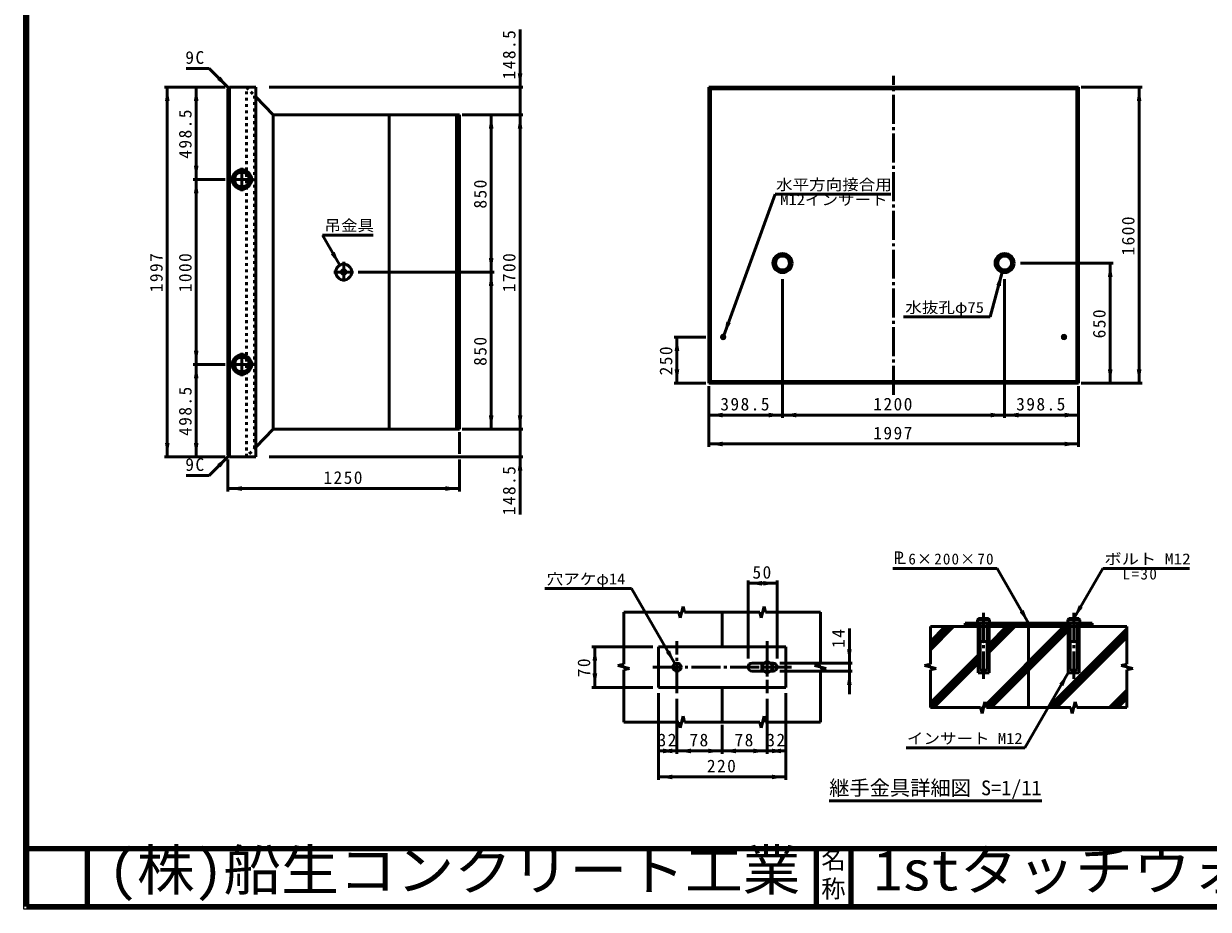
# Model space of a CAD drawing. Units: millimetres, scale not verified, with parts at other scales. Extents: x 100 to 4105, y 100 to 2870.
# Drawn here: x 100 to 2148, y 100 to 1632 of the extents above; entities that cross this region are included whole.
import ezdxf
from ezdxf.enums import TextEntityAlignment as Align

# ---------------------------------------------------------------- set-up
doc = ezdxf.new("R2010")
doc.units = ezdxf.units.MM
doc.header["$LTSCALE"] = 5
for name, pattern in [('USER1', [8, 4, -4]), ('USER2', [13.4, 10, -1.2, 1, -1.2]), ('USER3', [2.2, 1, -1.2])]:
    doc.linetypes.add(name, pattern=pattern)
doc.layers.add('V-nasSTD', color=7, linetype='Continuous', lineweight=50)
doc.styles.add('ＭＳ ゴシック', font='')
doc.styles.get('ＭＳ ゴシック').set_extended_font_data('MS Gothic')

msp = doc.modelspace()

# ---------------------------------------------------------------- hatches: boundary and pattern name
at = {"layer": 'V-nasSTD'}
for points in [[(437.691, 1537.397), (440.519, 1540.225), (454.661, 1520.426), (434.862, 1534.568)], [(958.221, 1545.866), (962.221, 1545.866), (958.221, 1521.866), (954.221, 1545.866)], [(348.221, 1497.866), (344.221, 1497.866), (348.221, 1521.866), (352.221, 1497.866)], [(398.221, 1497.866), (394.221, 1497.866), (398.221, 1521.866), (402.221, 1497.866)], [(2028.461, 1497.866), (2024.461, 1497.866), (2028.461, 1521.866), (2032.461, 1497.866)], [(908.221, 1450.346), (904.221, 1450.346), (908.221, 1474.346), (912.221, 1450.346)], [(958.221, 1450.346), (954.221, 1450.346), (958.221, 1474.346), (962.221, 1450.346)], [(398.221, 1386.346), (402.221, 1386.346), (398.221, 1362.346), (394.221, 1386.346)], [(398.221, 1338.346), (394.221, 1338.346), (398.221, 1362.346), (402.221, 1338.346)], [(634.341, 1235.047), (637.805, 1237.047), (646.341, 1214.263), (630.877, 1233.047)], [(908.221, 1226.346), (912.221, 1226.346), (908.221, 1202.346), (904.221, 1226.346)], [(1978.461, 1193.866), (1974.461, 1193.866), (1978.461, 1217.866), (1982.461, 1193.866)], [(908.221, 1178.346), (904.221, 1178.346), (908.221, 1202.346), (912.221, 1178.346)], [(1785.464, 1178.765), (1781.6, 1179.801), (1791.676, 1201.948), (1789.328, 1177.73)], [(1318.629, 1115.275), (1322.388, 1113.907), (1310.421, 1092.723), (1314.871, 1116.643)], [(1229.421, 1065.866), (1233.421, 1065.866), (1229.421, 1089.866), (1225.421, 1065.866)], [(398.221, 1066.346), (402.221, 1066.346), (398.221, 1042.346), (394.221, 1066.346)], [(398.221, 1018.346), (394.221, 1018.346), (398.221, 1042.346), (402.221, 1018.346)], [(1229.421, 1033.866), (1225.421, 1033.866), (1229.421, 1009.866), (1233.421, 1033.866)], [(1978.461, 1033.866), (1982.461, 1033.866), (1978.461, 1009.866), (1974.461, 1033.866)], [(2028.461, 1033.866), (2032.461, 1033.866), (2028.461, 1009.866), (2024.461, 1033.866)], [(908.221, 954.346), (912.221, 954.346), (908.221, 930.346), (904.221, 954.346)], [(958.221, 954.346), (962.221, 954.346), (958.221, 930.346), (954.221, 954.346)], [(1308.421, 954.866), (1308.421, 950.866), (1284.421, 954.866), (1308.421, 958.866)], [(1387.941, 954.866), (1387.941, 958.866), (1411.941, 954.866), (1387.941, 950.866)], [(1435.941, 954.866), (1435.941, 950.866), (1411.941, 954.866), (1435.941, 958.866)], [(1771.941, 954.866), (1771.941, 958.866), (1795.941, 954.866), (1771.941, 950.866)], [(1819.941, 954.866), (1819.941, 950.866), (1795.941, 954.866), (1819.941, 958.866)], [(1899.461, 954.866), (1899.461, 958.866), (1923.461, 954.866), (1899.461, 950.866)], [(348.221, 906.826), (352.221, 906.826), (348.221, 882.826), (344.221, 906.826)], [(398.221, 906.826), (402.221, 906.826), (398.221, 882.826), (394.221, 906.826)], [(1308.421, 904.866), (1308.421, 900.866), (1284.421, 904.866), (1308.421, 908.866)], [(1899.461, 904.866), (1899.461, 908.866), (1923.461, 904.866), (1899.461, 900.866)], [(437.691, 867.295), (440.519, 864.467), (454.661, 884.266), (434.862, 870.124)], [(958.221, 858.826), (954.221, 858.826), (958.221, 882.826), (962.221, 858.826)], [(477.221, 827.826), (477.221, 823.826), (453.221, 827.826), (477.221, 831.826)], [(829.221, 827.826), (829.221, 831.826), (853.221, 827.826), (829.221, 823.826)], [(1376.492, 663.944), (1376.492, 659.944), (1352.492, 663.944), (1376.492, 667.944)], [(1378.492, 663.944), (1378.492, 667.944), (1402.492, 663.944), (1378.492, 659.944)], [(1825.492, 615.729), (1828.956, 617.729), (1837.492, 594.944), (1822.028, 613.729)], [(1927.492, 623.729), (1930.956, 621.729), (1915.492, 602.944), (1924.028, 625.729)], [(1087.492, 529.944), (1083.492, 529.944), (1087.492, 553.944), (1091.492, 529.944)], [(1213.992, 545.791), (1217.456, 547.791), (1225.992, 525.007), (1210.528, 543.791)], [(1527.492, 549.944), (1531.492, 549.944), (1527.492, 525.944), (1523.492, 549.944)], [(1087.492, 507.944), (1091.492, 507.944), (1087.492, 483.944), (1083.492, 507.944)], [(1527.492, 487.944), (1523.492, 487.944), (1527.492, 511.944), (1531.492, 487.944)], [(1893.992, 488.16), (1897.456, 486.16), (1905.992, 508.944), (1890.528, 490.16)], [(1221.492, 373.944), (1221.492, 369.944), (1197.492, 373.944), (1221.492, 377.944)], [(1205.492, 373.944), (1205.492, 377.944), (1229.492, 373.944), (1205.492, 369.944)], [(1253.492, 373.944), (1253.492, 369.944), (1229.492, 373.944), (1253.492, 377.944)], [(1283.492, 373.944), (1283.492, 377.944), (1307.492, 373.944), (1283.492, 369.944)], [(1331.492, 373.944), (1331.492, 369.944), (1307.492, 373.944), (1331.492, 377.944)], [(1361.492, 373.944), (1361.492, 377.944), (1385.492, 373.944), (1361.492, 369.944)], [(1409.492, 373.944), (1409.492, 369.944), (1385.492, 373.944), (1409.492, 377.944)], [(1393.492, 373.944), (1393.492, 377.944), (1417.492, 373.944), (1393.492, 369.944)], [(1221.492, 328.944), (1221.492, 324.944), (1197.492, 328.944), (1221.492, 332.944)], [(1393.492, 328.944), (1393.492, 332.944), (1417.492, 328.944), (1393.492, 324.944)]]:
    msp.add_hatch(color=256, dxfattribs=at).paths.add_polyline_path(points)

# ---------------------------------------------------------------- linework, layer by layer
at = {"layer": 'V-nasSTD', "lineweight": 100}
for p, q in [((105, 2865), (105, 105)), ((105, 205), (4100, 205)), ((210, 205), (210, 105)), ((1470, 205), (1470, 105)), ((1530, 205), (1530, 105)), ((105, 105), (4100, 105))]:
    msp.add_line(p, q, dxfattribs=at)
at = {"layer": 'V-nasSTD'}
for p, q in [((958.221, 1521.866), (958.221, 1621.866)), ((420.72, 1554.367), (380.72, 1554.367)), ((454.661, 1520.426), (420.72, 1554.367)), ((448.221, 1521.866), (343.221, 1521.866)), ((348.221, 1521.866), (348.221, 882.826)), ((398.221, 1362.346), (398.221, 1521.866)), ((456.101, 1521.866), (453.221, 1518.986)), ((453.221, 1518.986), (453.221, 885.706)), ((501.221, 1521.866), (456.101, 1521.866)), ((456.101, 882.826), (456.101, 1521.866)), ((501.221, 882.826), (501.221, 1521.866)), ((524.221, 1521.866), (963.221, 1521.866)), ((958.221, 1474.346), (958.221, 1521.866)), ((1284.421, 1521.866), (1284.421, 1009.866)), ((1923.461, 1521.866), (1284.421, 1521.866)), ((1284.421, 1521.866), (1287.301, 1518.986)), ((1287.301, 1518.986), (1287.301, 1012.746)), ((1920.581, 1518.986), (1287.301, 1518.986)), ((1920.581, 1518.986), (1923.461, 1521.866)), ((1920.581, 1012.746), (1920.581, 1518.986)), ((1923.461, 1009.866), (1923.461, 1521.866)), ((2033.461, 1521.866), (1928.461, 1521.866)), ((2028.461, 1521.866), (2028.461, 1009.866)), ((501.221, 1505.309), (531.143, 1474.346)), ((531.143, 930.346), (531.143, 1474.346)), ((853.221, 1474.346), (531.143, 1474.346)), ((731.621, 930.346), (731.621, 1474.346)), ((848.421, 930.346), (848.421, 1474.346)), ((853.221, 930.346), (853.221, 1474.346)), ((858.221, 1474.346), (963.221, 1474.346)), ((908.221, 1202.346), (908.221, 1474.346)), ((958.221, 930.346), (958.221, 1474.346)), ((448.221, 1362.346), (393.221, 1362.346)), ((398.221, 1042.346), (398.221, 1362.346)), ((1399.346, 1337.043), (1310.421, 1092.723)), ((1399.346, 1337.043), (1599.346, 1337.043)), ((616.341, 1266.224), (704.341, 1266.224)), ((646.341, 1214.263), (616.341, 1266.224)), ((1823.461, 1217.866), (1983.461, 1217.866)), ((1978.461, 1217.866), (1978.461, 1009.866)), ((678.221, 1202.346), (913.221, 1202.346)), ((908.221, 930.346), (908.221, 1202.346)), ((1411.941, 1189.866), (1411.941, 949.866)), ((1770.97, 1124.673), (1791.676, 1201.948)), ((1795.941, 1189.866), (1795.941, 949.866)), ((1620.97, 1124.673), (1770.97, 1124.673)), ((1224.421, 1089.866), (1279.421, 1089.866)), ((1229.421, 1089.866), (1229.421, 1009.866)), ((448.221, 1042.346), (393.221, 1042.346)), ((398.221, 882.826), (398.221, 1042.346)), ((1224.421, 1009.866), (1279.421, 1009.866)), ((1287.301, 1012.746), (1284.421, 1009.866)), ((1284.421, 1009.866), (1923.461, 1009.866)), ((1284.421, 1004.866), (1284.421, 899.866)), ((1287.301, 1012.746), (1920.581, 1012.746)), ((1920.581, 1012.746), (1923.461, 1009.866)), ((1923.461, 1004.866), (1923.461, 899.866)), ((2033.461, 1009.866), (1928.461, 1009.866)), ((1284.421, 954.866), (1411.941, 954.866)), ((1411.941, 954.866), (1795.941, 954.866)), ((1795.941, 954.866), (1923.461, 954.866)), ((531.143, 930.346), (501.221, 899.383)), ((853.221, 930.346), (531.143, 930.346)), ((853.221, 887.826), (853.221, 925.346)), ((858.221, 930.346), (963.221, 930.346)), ((958.221, 930.346), (958.221, 882.826)), ((1284.421, 904.866), (1923.461, 904.866)), ((448.221, 882.826), (343.221, 882.826)), ((454.661, 884.266), (420.72, 850.325)), ((453.221, 885.706), (456.101, 882.826)), ((456.101, 882.826), (478.821, 882.826)), ((456.101, 882.826), (501.221, 882.826)), ((524.221, 882.826), (963.221, 882.826)), ((958.221, 882.826), (958.221, 782.826)), ((453.221, 822.826), (453.221, 877.826)), ((853.221, 822.826), (853.221, 877.826)), ((420.72, 850.325), (380.72, 850.325)), ((853.221, 827.826), (453.221, 827.826)), ((1602.873, 689.547), (1782.873, 689.547)), ((1782.873, 689.547), (1837.492, 594.944)), ((1965.492, 689.547), (1915.492, 602.944)), ((1965.492, 689.547), (2115.492, 689.547)), ((1352.492, 668.944), (1352.492, 533.944)), ((1352.492, 663.944), (1402.492, 663.944)), ((1402.492, 668.944), (1402.492, 533.944)), ((1000.992, 654.91), (1150.992, 654.91)), ((1225.992, 525.007), (1150.992, 654.91)), ((1239.992, 623.944), (1234.992, 603.944)), ((1239.992, 623.944), (1242.492, 613.944)), ((1379.992, 623.944), (1374.992, 603.944)), ((1379.992, 623.944), (1382.492, 613.944)), ((1137.492, 613.944), (1232.492, 613.944)), ((1137.492, 523.944), (1137.492, 613.944)), ((1232.492, 613.944), (1234.992, 603.944)), ((1242.492, 613.944), (1372.492, 613.944)), ((1307.492, 613.944), (1307.492, 553.944)), ((1372.492, 613.944), (1374.992, 603.944)), ((1382.492, 613.944), (1477.492, 613.944)), ((1477.492, 613.944), (1477.492, 523.944)), ((1947.492, 594.944), (1727.492, 594.944)), ((1727.492, 594.944), (1727.492, 588.944)), ((1728.551, 588.944), (1734.551, 594.944)), ((1735.622, 588.944), (1741.622, 594.944)), ((1742.693, 588.944), (1748.693, 594.944)), ((1750.992, 602.944), (1748.992, 600.944)), ((1748.992, 600.944), (1748.992, 594.944)), ((1769.992, 600.944), (1748.992, 600.944)), ((1748.992, 594.944), (1769.992, 594.944)), ((1767.992, 602.944), (1750.992, 602.944)), ((1753.492, 564.944), (1753.492, 594.944)), ((1769.907, 594.944), (1765.492, 590.53)), ((1765.492, 594.944), (1765.492, 564.944)), ((1767.992, 602.944), (1769.992, 600.944)), ((1769.992, 594.944), (1769.992, 600.944)), ((1770.978, 588.944), (1776.978, 594.944)), ((1778.049, 588.944), (1784.049, 594.944)), ((1785.12, 588.944), (1791.12, 594.944)), ((1792.191, 588.944), (1798.191, 594.944)), ((1799.262, 588.944), (1805.262, 594.944)), ((1806.333, 588.944), (1812.333, 594.944)), ((1813.404, 588.944), (1819.404, 594.944)), ((1820.475, 588.944), (1826.475, 594.944)), ((1827.546, 588.944), (1833.546, 594.944)), ((1840.617, 594.944), (1837.492, 591.819)), ((1841.688, 588.944), (1847.688, 594.944)), ((1848.759, 588.944), (1854.759, 594.944)), ((1855.83, 588.944), (1861.83, 594.944)), ((1862.902, 588.944), (1868.902, 594.944)), ((1869.973, 588.944), (1875.973, 594.944)), ((1877.044, 588.944), (1883.044, 594.944)), ((1884.115, 588.944), (1890.115, 594.944)), ((1891.186, 588.944), (1897.186, 594.944)), ((1898.257, 588.944), (1904.257, 594.944)), ((1906.992, 602.944), (1904.992, 600.944)), ((1904.992, 600.944), (1904.992, 594.944)), ((1925.992, 600.944), (1904.992, 600.944)), ((1904.992, 594.944), (1925.992, 594.944)), ((1923.992, 602.944), (1906.992, 602.944)), ((1909.492, 564.944), (1909.492, 594.944)), ((1925.47, 594.944), (1921.492, 590.966)), ((1921.492, 594.944), (1921.492, 564.944)), ((1923.992, 602.944), (1925.992, 600.944)), ((1925.992, 594.944), (1925.992, 600.944)), ((1926.541, 588.944), (1932.541, 594.944)), ((1933.612, 588.944), (1939.612, 594.944)), ((1940.683, 588.944), (1946.683, 594.944)), ((1947.492, 594.944), (1947.492, 588.944)), ((1527.492, 525.944), (1527.492, 585.944)), ((1667.492, 588.944), (1667.492, 523.944)), ((2007.492, 588.944), (1667.492, 588.944)), ((1693.196, 588.944), (1667.492, 563.241)), ((1700.267, 588.944), (1667.492, 556.17)), ((1707.338, 588.944), (1667.492, 549.098)), ((1749.764, 588.944), (1753.492, 592.672)), ((1749.992, 508.944), (1749.992, 588.944)), ((1898.257, 588.944), (1763.245, 453.933)), ((1905.328, 588.944), (1765.328, 448.944)), ((1768.992, 508.944), (1768.992, 588.944)), ((1799.262, 588.944), (1768.992, 558.675)), ((1806.333, 588.944), (1768.992, 551.603)), ((1813.404, 588.944), (1768.992, 544.532)), ((1772.399, 448.944), (1905.992, 582.537)), ((1834.617, 588.944), (1837.492, 591.819)), ((1837.492, 588.944), (1837.492, 448.944)), ((1871.394, 448.944), (2007.492, 585.043)), ((1878.465, 448.944), (2007.492, 577.971)), ((1905.328, 588.944), (1909.492, 593.109)), ((1905.992, 508.944), (1905.992, 588.944)), ((1924.992, 508.944), (1924.992, 588.944)), ((2007.492, 523.944), (2007.492, 588.944)), ((1082.492, 553.944), (1187.492, 553.944)), ((1087.492, 483.944), (1087.492, 553.944)), ((1197.492, 553.944), (1197.492, 483.944)), ((1417.492, 553.944), (1197.492, 553.944)), ((1417.492, 483.944), (1417.492, 553.944)), ((1753.492, 514.944), (1753.492, 564.944)), ((1765.492, 514.944), (1765.492, 564.944)), ((1885.536, 448.944), (2007.492, 570.9)), ((1909.492, 514.944), (1909.492, 564.944)), ((1921.492, 514.944), (1921.492, 564.944)), ((1729.262, 518.944), (1749.992, 539.675)), ((1736.333, 518.944), (1749.992, 532.603)), ((1127.492, 521.444), (1137.492, 523.944)), ((1127.492, 521.444), (1147.492, 516.444)), ((1137.492, 513.944), (1147.492, 516.444)), ((1137.492, 423.944), (1137.492, 513.944)), ((1359.492, 525.944), (1379.43, 525.944)), ((1376.399, 524.194), (1385.492, 529.444)), ((1376.399, 513.694), (1376.399, 524.194)), ((1385.492, 508.444), (1376.399, 513.694)), ((1385.492, 529.444), (1394.585, 524.194)), ((1394.585, 513.694), (1385.492, 508.444)), ((1391.554, 525.944), (1395.492, 525.944)), ((1394.585, 524.194), (1394.585, 513.694)), ((1532.492, 525.944), (1407.492, 525.944)), ((1467.492, 521.444), (1477.492, 523.944)), ((1467.492, 521.444), (1487.492, 516.444)), ((1477.492, 513.944), (1487.492, 516.444)), ((1477.492, 513.944), (1477.492, 423.944)), ((1527.492, 511.944), (1527.492, 525.944)), ((1657.492, 521.444), (1667.492, 523.944)), ((1657.492, 521.444), (1677.492, 516.444)), ((1729.262, 518.944), (1667.492, 457.175)), ((1736.333, 518.944), (1667.492, 450.103)), ((1667.492, 513.944), (1677.492, 516.444)), ((1667.761, 514.012), (1667.492, 513.743)), ((1667.492, 513.944), (1667.492, 448.944)), ((1743.404, 518.944), (1673.404, 448.944)), ((1743.404, 518.944), (1749.992, 525.532)), ((1997.492, 521.444), (2007.492, 523.944)), ((1997.492, 521.444), (2017.492, 516.444)), ((2007.492, 513.944), (2017.492, 516.444)), ((2007.492, 513.944), (2007.492, 448.944)), ((2016.404, 516.172), (2016.839, 516.608)), ((1379.43, 511.944), (1359.492, 511.944)), ((1395.492, 511.944), (1391.554, 511.944)), ((1532.492, 511.944), (1407.492, 511.944)), ((1527.492, 471.944), (1527.492, 511.944)), ((1768.992, 508.944), (1749.992, 508.944)), ((1830.992, 379.041), (1905.992, 508.944)), ((1924.992, 508.944), (1905.992, 508.944)), ((1082.492, 483.944), (1187.492, 483.944)), ((1197.492, 483.944), (1417.492, 483.944)), ((1197.492, 473.944), (1197.492, 323.944)), ((1307.492, 483.944), (1307.492, 423.944)), ((1417.492, 473.944), (1417.492, 323.944)), ((1977.46, 448.944), (2007.492, 478.977)), ((1984.531, 448.944), (2007.492, 471.905)), ((1229.492, 463.944), (1229.492, 368.944)), ((1385.492, 463.944), (1385.492, 368.944)), ((1755.245, 445.933), (1759.904, 450.591)), ((1761.992, 458.944), (1756.992, 438.944)), ((1761.992, 458.944), (1764.492, 448.944)), ((1917.992, 458.944), (1912.992, 438.944)), ((1917.992, 458.944), (1920.492, 448.944)), ((1991.602, 448.944), (2007.492, 464.834)), ((1239.992, 433.944), (1234.992, 413.944)), ((1239.992, 433.944), (1242.492, 423.944)), ((1379.992, 433.944), (1374.992, 413.944)), ((1379.992, 433.944), (1382.492, 423.944)), ((1667.492, 448.944), (1754.492, 448.944)), ((1754.492, 448.944), (1756.992, 438.944)), ((1764.492, 448.944), (1910.492, 448.944)), ((1910.492, 448.944), (1912.992, 438.944)), ((1920.492, 448.944), (2007.492, 448.944)), ((1232.492, 423.944), (1137.492, 423.944)), ((1232.492, 423.944), (1234.992, 413.944)), ((1372.492, 423.944), (1242.492, 423.944)), ((1307.492, 418.944), (1307.492, 368.944)), ((1372.492, 423.944), (1374.992, 413.944)), ((1477.492, 423.944), (1382.492, 423.944)), ((1197.492, 373.944), (1229.492, 373.944)), ((1229.492, 373.944), (1307.492, 373.944)), ((1307.492, 373.944), (1385.492, 373.944)), ((1417.492, 373.944), (1385.492, 373.944)), ((1830.992, 379.041), (1625.992, 379.041)), ((1197.492, 328.944), (1417.492, 328.944)), ((1492.493, 287.917), (1859.993, 287.917))]:
    msp.add_line(p, q, dxfattribs=at)
at = {"layer": 'V-nasSTD', "linetype": 'USER2'}
for p, q in [((1603.941, 989.866), (1603.941, 1541.866)), ((477.221, 1382.346), (477.221, 1342.346)), ((457.221, 1362.346), (497.221, 1362.346)), ((653.221, 1219.786), (653.221, 1185.866)), ((636.261, 1202.346), (670.181, 1202.346)), ((1304.581, 1089.866), (1314.181, 1089.866)), ((1309.381, 1085.066), (1309.381, 1094.666)), ((1893.701, 1089.866), (1903.301, 1089.866)), ((1898.501, 1085.066), (1898.501, 1094.666)), ((477.221, 1062.346), (477.221, 1022.346)), ((457.221, 1042.346), (497.221, 1042.346)), ((1759.492, 612.944), (1759.492, 498.944)), ((1915.492, 612.944), (1915.492, 498.944)), ((1229.492, 473.944), (1229.492, 563.944)), ((1385.492, 563.944), (1385.492, 473.944)), ((1187.492, 518.944), (1427.492, 518.944))]:
    msp.add_line(p, q, dxfattribs=at)
at = {"layer": 'V-nasSTD', "linetype": 'USER3'}
for p, q in [((485.221, 1521.866), (501.221, 1505.309)), ((485.221, 882.826), (485.221, 1521.866)), ((499.143, 897.233), (499.143, 1507.46)), ((501.221, 899.383), (485.221, 882.826))]:
    msp.add_line(p, q, dxfattribs=at)
at = {"layer": 'V-nasSTD', "linetype": 'USER1'}
for p, q in [((1379.43, 525.944), (1391.554, 525.944)), ((1391.554, 511.944), (1379.43, 511.944))]:
    msp.add_line(p, q, dxfattribs=at)
at = {"layer": 'V-nasSTD', "lineweight": 13}
msp.add_lwpolyline([(100, 100), (100, 2870), (4105, 2870), (4105, 100)], close=True, dxfattribs=at)
at = {"layer": 'V-nasSTD'}
for centre, radius in [((477.221, 1362.346), 16.8), ((477.221, 1362.346), 14.4), ((477.221, 1362.346), 12.8), ((1411.941, 1217.866), 16.48), ((1411.941, 1217.866), 13.6), ((1411.941, 1217.866), 12), ((1795.941, 1217.866), 16.48), ((1795.941, 1217.866), 13.6), ((1795.941, 1217.866), 12), ((653.221, 1202.346), 13.76), ((653.221, 1202.346), 4), ((1309.381, 1089.866), 3.04), ((1309.381, 1089.866), 1.92), ((1309.381, 1089.866), 1.6), ((1898.501, 1089.866), 3.04), ((1898.501, 1089.866), 1.92), ((1898.501, 1089.866), 1.6), ((477.221, 1042.346), 16.8), ((477.221, 1042.346), 14.4), ((477.221, 1042.346), 12.8), ((1229.492, 518.944), 7), ((1385.492, 518.944), 8.5)]:
    msp.add_circle(centre, radius, dxfattribs=at)
for centre, radius, start, end in [((1759.492, 574.382), 28.562, 68.4314, 111.5686), ((1915.492, 574.382), 28.562, 68.4314, 111.5686), ((1759.492, 572.944), 10, 233.1301, 306.8699), ((1915.492, 572.944), 10, 233.1301, 306.8699), ((1359.492, 518.944), 7, 90, 270), ((1395.492, 518.944), 7, 270, 90), ((1759.492, 522.944), 10, 233.1301, 306.8699), ((1915.492, 522.944), 10, 233.1301, 306.8699)]:
    msp.add_arc(centre, radius, start, end, dxfattribs=at)

# ---------------------------------------------------------------- texts
at = {"layer": 'V-nasSTD', "style": 'ＭＳ ゴシック'}
for s, height, width, p in [('水平方向接合用', 19.06, 1.1, (1500.846, 1363.043)), ('M12インサート', 19.06, 1.1, (1500.846, 1337.043)), ('吊金具', 19.06, 1.1, (662.841, 1292.224)), ('水抜孔φ75', 19.06, 1.1, (1692.22, 1150.673)), ('Ｐ', 21.63, 0.9, (1612.751, 719.047)), ('Ｌ', 21.63, 0.9, (1617.373, 719.047)), ('ボルト M12', 19.06, 1.15, (2042.992, 715.547)), ('穴アケφ14', 19.06, 1.1, (1072.242, 680.91)), ('インサート M12', 19.06, 1.1, (1726.992, 405.041))]:
    msp.add_text(s, height=height, dxfattribs=dict(at, width=width)).set_placement(p, align=Align.TOP_CENTER)
msp.add_text('継手金具詳細図 S=1/11', height=25.66, dxfattribs=at).set_placement((1676.243, 322.917), align=Align.TOP_CENTER)
at = {"layer": 'V-nasSTD', "style": 'ＭＳ ゴシック', "width": 1.05}
for s, p in [('(株)船生コンクリート工業', (246, 202.55)), ('1stタッチウォールＦ型', (1569.25, 202.47))]:
    msp.add_text(s, height=69.65, dxfattribs=at).set_placement(p, align=Align.TOP_LEFT)
at = {"layer": 'V-nasSTD', "style": 'ＭＳ ゴシック'}
for s, p in [('名', (1478.982, 200.999)), ('称', (1478.976, 151.01))]:
    msp.add_text(s, height=30.79, dxfattribs=at).set_placement(p, align=Align.TOP_LEFT)
at = {"layer": 'V-nasSTD', "char_height": 21.99, "attachment_point": 2, "rotation": 90, "style": 'ＭＳ ゴシック'}
for s, insert in [('\\T1.17;148.5', (928.221, 1579.366)), ('\\T1.17;498.5', (368.221, 1442.106)), ('\\T1.17;850', (878.221, 1338.346)), ('\\T1.17;1600', (1998.461, 1265.866)), ('\\T1.17;1997', (318.221, 1202.346)), ('\\T1.17;1000', (368.221, 1202.346)), ('\\T1.17;1700', (928.221, 1202.346)), ('\\T1.17;650', (1948.461, 1113.866)), ('\\T1.17;850', (878.221, 1066.346)), ('\\T1.17;250', (1199.421, 1049.866)), ('\\T1.17;498.5', (368.221, 962.586)), ('\\T1.17;148.5', (928.221, 825.326)), ('\\T1.17;14', (1497.492, 569.694)), ('\\T1.17;70', (1057.492, 518.944))]:
    msp.add_mtext(s, dxfattribs=dict(at, insert=insert))
at = {"layer": 'V-nasSTD', "attachment_point": 2, "style": 'ＭＳ ゴシック'}
for s, insert, char_height in [('\\T1.17;9C', (396.97, 1584.367), 21.99), ('\\T1.17;398.5', (1348.181, 984.866), 21.99), ('\\T1.17;1200', (1603.941, 984.866), 21.99), ('\\T1.17;398.5', (1859.701, 984.866), 21.99), ('\\T1.17;1997', (1603.941, 934.866), 21.99), ('\\T1.17;9C', (396.97, 880.325), 21.99), ('\\T1.17;1250', (653.221, 857.826), 21.99), ('\\T1.15;6×200×70', (1704.123, 715.547), 19.06), ('\\T1.17;50', (1377.492, 693.944), 21.99), ('\\T1.19;L=30', (2030.711, 689.547), 19.06), ('\\T1.17;32', (1213.492, 403.944), 21.99), ('\\T1.17;78', (1268.492, 403.944), 21.99), ('\\T1.17;78', (1346.492, 403.944), 21.99), ('\\T1.17;32', (1401.492, 403.944), 21.99), ('\\T1.17;220', (1307.492, 358.944), 21.99)]:
    msp.add_mtext(s, dxfattribs=dict(at, insert=insert, char_height=char_height))

doc.saveas('drawing.dxf')
